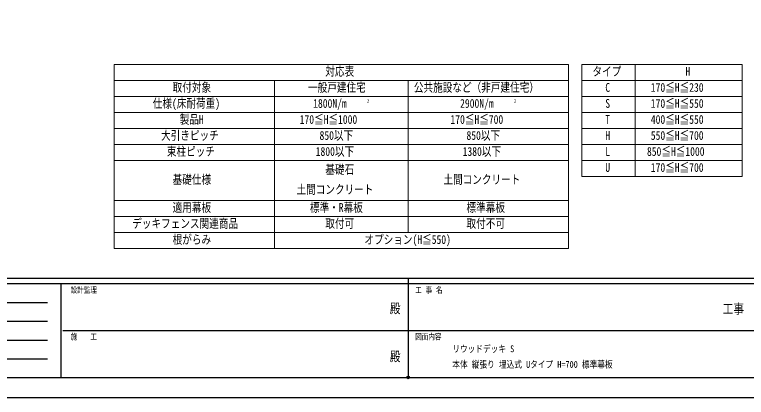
# Model space of a CAD drawing. Units: millimetres, scale not verified. Extents: x -4205 to 4205, y -2970 to 2970.
# Drawn here: x -1478 to 1261, y -2970 to -1536 of the extents above; entities that cross this region are included whole.
import ezdxf
from ezdxf.enums import TextEntityAlignment as Align

# ---------------------------------------------------------------- set-up
doc = ezdxf.new("R2010")
doc.units = ezdxf.units.MM
doc.header["$LTSCALE"] = 20
doc.header["$PDMODE"] = 32
doc.header["$PDSIZE"] = 10
doc.layers.add('0-1_TABLE1', color=7, linetype='Continuous', lineweight=18)
doc.layers.add('0-2_USER1', color=3, linetype='Continuous')
doc.layers.add('0-7_YKK_ZWAK', color=7, linetype='Continuous')
doc.styles.add('ＭＳ ゴシック', font='')
doc.styles.get('ＭＳ ゴシック').set_extended_font_data('MS Gothic')

msp = doc.modelspace()

# ---------------------------------------------------------------- linework, layer by layer
at = {"layer": '0-1_TABLE1'}
for p, q in [((-1105, -1722.42), (595, -1722.42)), ((595, -1722.42), (595, -2412.42)), ((645, -1722.42), (1245, -1722.42)), ((1245, -1722.42), (1245, -2142.42)), ((-1105, -1782.42), (595, -1782.42)), ((-5, -1782.42), (-5, -2352.42)), ((645, -1782.42), (1245, -1782.42)), ((645, -1842.42), (1245, -1842.42)), ((645, -1902.42), (1245, -1902.42)), ((-1105, -1962.42), (595, -1962.42)), ((645, -1962.42), (1245, -1962.42)), ((-1105, -2022.42), (595, -2022.42)), ((645, -2022.42), (1245, -2022.42)), ((-1105, -2082.42), (595, -2082.42)), ((645, -2082.42), (1245, -2082.42)), ((645, -2142.42), (1245, -2142.42)), ((-1105, -2232.42), (595, -2232.42)), ((-1105, -2292.42), (595, -2292.42)), ((-1105, -2352.42), (595, -2352.42)), ((-1105, -2412.42), (595, -2412.42))]:
    msp.add_line(p, q, dxfattribs=at)
for points in [[(-1105, -1722.42), (-1105, -1782.42), (-1105, -1902.42), (-1105, -2412.42)], [(645, -1722.42), (645, -1782.42), (645, -1902.42), (645, -2142.42)], [(845, -1722.42), (845, -1782.42), (845, -1902.42), (845, -2142.42)], [(-505, -1782.42), (-505, -1902.42), (-505, -2412.42)], [(-1105, -1842.42), (-505, -1842.42), (595, -1842.42)], [(-1105, -1902.42), (-505, -1902.42), (595, -1902.42)]]:
    msp.add_lwpolyline(points, dxfattribs=at)
at = {"layer": '0-7_YKK_ZWAK'}
for p, q in [((3895.02, -2525), (-3904.98, -2525)), ((-1304.98, -2545), (-3904.98, -2545)), ((-1304.98, -2545), (-1304.98, -2895)), ((-4.98, -2545), (-1304.98, -2545)), ((-4.98, -2525), (-4.98, -2895)), ((1295.02, -2545), (-4.98, -2545)), ((-3862.48, -2615), (-1354.98, -2615)), ((-3862.48, -2685), (-1354.98, -2685)), ((-1297.48, -2720), (-4.98, -2720)), ((-4.98, -2720), (1295.02, -2720)), ((-3862.48, -2755), (-1354.98, -2755)), ((-3862.48, -2825), (-1354.98, -2825)), ((-3904.98, -2895), (-1304.98, -2895)), ((-1304.98, -2895), (-4.98, -2895)), ((-4.98, -2895), (1295.02, -2895))]:
    msp.add_line(p, q, dxfattribs=at)
msp.add_lwpolyline([(-4205, -2970), (4205, -2970), (4205, 2970), (-4205, 2970)], close=True, dxfattribs=at)
msp.add_point((-4.98, -2895), dxfattribs=at)

# ---------------------------------------------------------------- texts
at = {"layer": '0-1_TABLE1', "style": 'ＭＳ ゴシック', "width": 0.8}
for s, height, p in [('対応表', 32.99, (-315, -1774.92)), ('タイプ', 32.99, (685, -1774.92)), ('H', 32.99, (1033, -1774.92)), ('取付対象', 32.99, (-886.6, -1834.92)), ('一般戸建住宅', 32.99, (-379.8, -1834.92)), ('公共施設など（非戸建住宅）', 32.99, (16.6, -1834.92)), ('C', 32.99, (733, -1834.92)), ('170≦H≦230', 32.99, (903.4, -1834.92)), ('仕様(床耐荷重)', 32.99, (-961, -1894.92)), ('1800N/m', 32.99, (-360.47, -1894.92)), ('2', 12.83, (-158.87, -1869.5)), ('2900N/m', 32.99, (189.53, -1894.92)), ('2', 12.83, (391.13, -1869.5)), ('S', 32.99, (733, -1894.92)), ('170≦H≦550', 32.99, (903.4, -1894.92)), ('製品H', 32.99, (-860.2, -1954.92)), ('170≦H≦1000', 32.99, (-411, -1954.92)), ('170≦H≦700', 32.99, (153.4, -1954.92)), ('T', 32.99, (733, -1954.92)), ('400≦H≦550', 32.99, (903.4, -1954.92)), ('大引きピッチ', 32.99, (-929.8, -2014.92)), ('850以下', 32.99, (-336.6, -2014.92)), ('850以下', 32.99, (213.4, -2014.92)), ('H', 32.99, (733, -2014.92)), ('550≦H≦700', 32.99, (903.4, -2014.92)), ('束柱ピッチ', 32.99, (-908.2, -2074.92)), ('1800以下', 32.99, (-351, -2074.92)), ('1380以下', 32.99, (199, -2074.92)), ('L', 32.99, (733, -2074.92)), ('850≦H≦1000', 32.99, (889, -2074.92)), ('基礎石', 32.99, (-315, -2142.42)), ('U', 32.99, (733, -2134.92)), ('170≦H≦700', 32.99, (903.4, -2134.92)), ('基礎仕様', 32.99, (-886.6, -2179.92)), ('土間コンクリート', 32.99, (127, -2179.92)), ('土間コンクリート', 32.99, (-423, -2217.42)), ('適用幕板', 32.99, (-886.6, -2284.92)), ('標準・R幕板', 32.99, (-372.6, -2284.92)), ('標準幕板', 32.99, (213.4, -2284.92)), ('デッキフェンス関連商品', 32.99, (-1037.8, -2344.92)), ('取付可', 32.99, (-315, -2344.92)), ('取付不可', 32.99, (213.4, -2344.92)), ('根がらみ', 32.99, (-886.6, -2404.92)), ('オプション(H≦550)', 32.99, (-168.6, -2404.92))]:
    msp.add_text(s, height=height, dxfattribs=at).set_placement(p, align=Align.BOTTOM_LEFT)
at = {"layer": '0-2_USER1', "style": 'ＭＳ ゴシック', "width": 0.8}
for s, p in [('リウッドデッキ S', (160.31, -2808.57)), ('本体 縦張り 埋込式 Uタイプ H=700 標準幕板', (160.31, -2866.91))]:
    msp.add_text(s, height=25.66, dxfattribs=at).set_placement(p, align=Align.BOTTOM_LEFT)
at = {"layer": '0-7_YKK_ZWAK', "style": 'ＭＳ ゴシック', "width": 0.8}
for s, height, p in [('設計監理', 21.99, (-1268.31, -2585)), ('工 事 名', 21.99, (21.27, -2585)), ('殿', 36.66, (-73.67, -2665.83)), ('工事', 36.66, (1172.33, -2667.46)), ('施\u3000\u3000工', 21.99, (-1268.31, -2760)), ('図面内容', 21.99, (21.27, -2760)), ('殿', 36.66, (-73.67, -2845.83))]:
    msp.add_text(s, height=height, dxfattribs=at).set_placement(p, align=Align.BOTTOM_LEFT)

doc.saveas('drawing.dxf')
